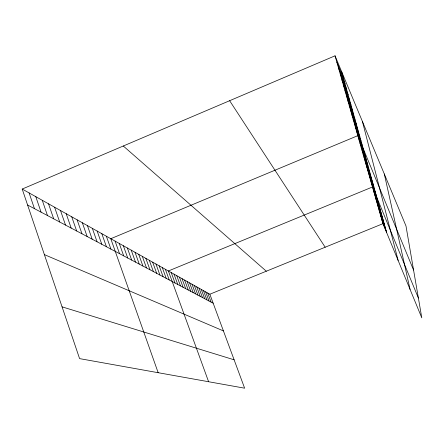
<?xml version="1.0" encoding="UTF-8"?>
<svg xmlns="http://www.w3.org/2000/svg" width="444" height="444" viewBox="0 0 444 444"><rect width="100%" height="100%" fill="white"/><g stroke="black" fill="none" stroke-linecap="round" stroke-linejoin="round"><path stroke-width="0.67" d="M22.2 189.055L209.846 294.222L244.622 388.184L79.587 358.624L22.2 189.055L335.042 55.816L405.988 225.985L421.8 317.876L382.967 223.671L335.042 55.816M209.846 294.222L382.967 223.671M62.066 306.843L234.121 359.807M44.394 254.628L223.426 330.913M27.606 205.028L213.164 303.197M123.293 146.004L266.322 271.206M229.637 100.71L325.18 247.219M336.829 62.082L343.401 77.839M338.561 68.143L345.021 83.65M340.232 73.998L346.592 89.272M341.852 79.665L348.113 94.705M343.417 85.148L349.583 99.967M344.933 90.459L351.01 105.067M346.403 95.61L352.386 110.001M347.83 100.599L353.724 114.791M349.212 105.444L355.022 119.43M350.555 110.14L356.282 123.937M351.853 114.702L357.503 128.31M353.119 119.131L358.691 132.556M354.351 123.438L359.845 136.685M355.544 127.622L360.966 140.698M356.704 131.69L362.054 144.594M413.575 270.08L357.836 135.653L110.784 238.706L158.158 372.694M358.935 139.505L364.147 152.081M360.006 143.257L365.151 155.678M361.05 146.909L366.134 159.174M362.065 150.466L367.083 162.587M363.053 153.935L368.015 165.912M364.019 157.315L368.92 169.147M364.962 160.611L369.802 172.305M365.878 163.83L370.662 175.386M366.777 166.972L371.506 178.394M367.649 170.035L372.322 181.33M368.503 173.021L373.127 184.193M369.341 175.946L373.904 186.991M370.152 178.799L374.669 189.721M370.951 181.59L375.419 192.391M371.728 184.316L376.146 195.005M418.387 298.057L372.488 186.98L168.37 270.979L208.602 381.729M373.21 189.505L377.533 199.972M373.915 191.98L378.199 202.342M374.608 194.405L378.843 204.662M375.285 196.775L379.481 206.932M375.951 199.101L380.103 209.157M376.601 201.376L380.713 211.338M377.234 203.607L381.307 213.47M377.861 205.794L381.89 215.562M378.471 207.936L382.467 217.616M379.071 210.04L383.028 219.625M379.659 212.099L383.577 221.6M380.236 214.119L384.121 223.532M380.802 216.1L384.648 225.43M381.357 218.048L385.17 227.289M381.907 219.958L385.681 229.121M382.439 221.834L386.18 230.913M207.759 293.051L211.105 302.109M205.633 291.858L209.007 300.999M203.469 290.648L206.876 299.866M201.265 289.416L204.701 298.718M199.023 288.156L202.481 297.547M196.736 286.874L200.222 296.348M194.405 285.564L197.919 295.132M192.024 284.232L195.571 293.889M189.605 282.878L193.179 292.624M187.135 281.49L190.737 291.331M184.615 280.081L188.25 290.015M182.04 278.638L185.709 288.672M179.42 277.167L183.117 287.301M176.74 275.668L180.475 285.903M174.009 274.137L177.772 284.471M171.218 272.572L175.019 283.017M165.368 269.292L169.236 279.959M162.299 267.571L166.2 278.349M159.157 265.812L163.103 276.712M155.949 264.014L159.929 275.03M152.664 262.176L156.682 273.315M149.301 260.289L153.358 271.556M145.86 258.364L149.955 269.758M142.335 256.388L146.476 267.915M138.728 254.362L142.907 266.028M135.032 252.292L139.25 264.091M131.241 250.166L135.503 262.11M127.356 247.991L131.663 260.079M123.371 245.76L127.722 257.992M119.281 243.467L123.682 255.855M115.09 241.114L119.536 253.663M106.36 236.225L110.906 249.095M101.82 233.683L106.41 246.72M97.153 231.063L101.798 244.278M92.358 228.377L97.047 241.769M87.424 225.613L92.169 239.183M82.351 222.766L87.146 236.53M77.123 219.841L81.979 233.794M71.745 216.822L76.657 230.974M66.206 213.719L71.173 228.077M60.495 210.517L65.518 225.086M54.606 207.22L59.69 222M48.535 203.818L53.68 218.82M42.269 200.305L47.475 215.54M35.798 196.675L41.07 212.149M29.11 192.929L34.449 208.647M341.719 71.828L386.674 232.673M362.459 121.578L398.129 260.456M384.304 173.981L410.067 289.421"/></g></svg>
